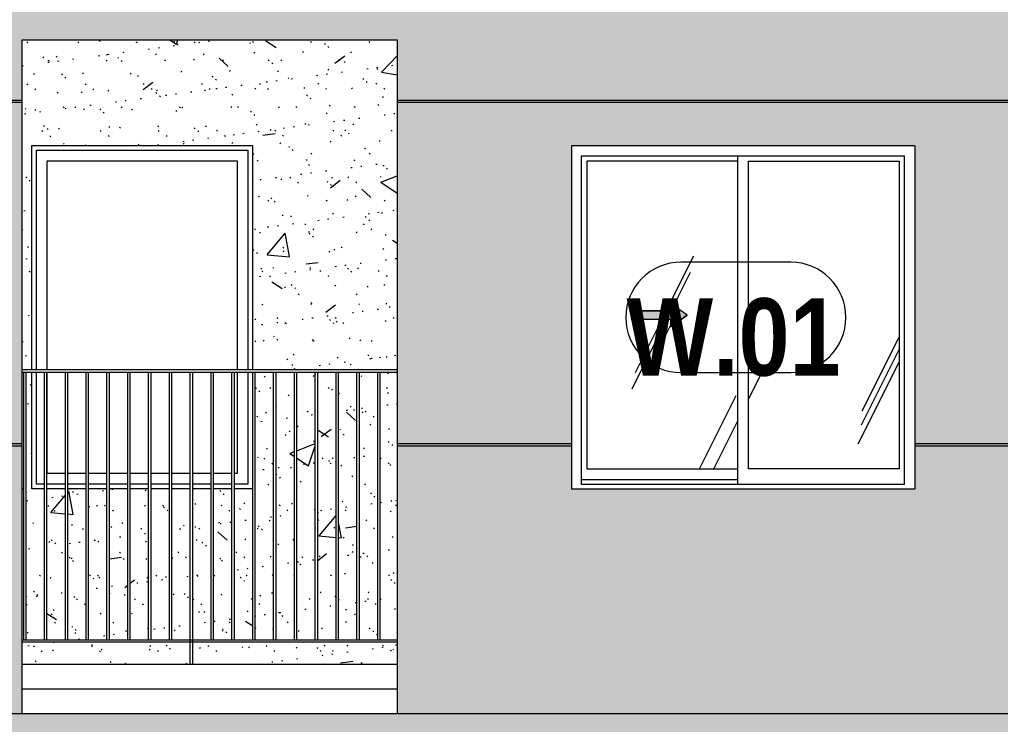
# Model space of a CAD drawing. Header units: millimetres. Extents: x 9199 to 175431, y -4466 to 35300.
# Drawn here: x 17587 to 21587, y 2155 to 5028 of the extents above; entities that cross this region are included whole.
import ezdxf

# ---------------------------------------------------------------- set-up
doc = ezdxf.new("R2010")
doc.units = ezdxf.units.MM
doc.linetypes.add('1 NÉT CALL OUT', pattern=[6, 3, -3])
doc.linetypes.add('Centre', pattern=[31.75, 6.35, -4.7625, 15.875, -4.7625])
for name, color, linetype, lineweight in [('0-1', 7, 'Continuous', 5), ('A-DETL-GENF', 92, 'Continuous', 9), ('A-DETL-GENF-1', 92, '1 NÉT CALL OUT', 9), ('A-FLOR-HRAL', 11, 'Continuous', 9), ('A-FLOR-HRAL-1', 253, 'Continuous', 9), ('A-FLOR-LEVL-2', 51, 'Centre', 9), ('A-GLAZ', 151, 'Continuous', 9), ('A-GLAZ-1', 253, 'Continuous', 9), ('A-GLAZ-2', 7, 'Continuous', 9), ('A-GLAZ-3', 7, '1 NÉT CALL OUT', 9), ('A-GLAZ-IDEN', 152, 'Continuous', 9), ('A-WALL', 113, 'Continuous', 9), ('A-WALL-1', 7, 'Continuous', 9), ('A-WALL-PATT-1', 9, 'Continuous', 9), ('A-WALL-PATT-2', 111, 'Continuous', 5), ('I-WALL-1', 7, 'Continuous', 9), ('S-BEAM-1', 7, 'Continuous', 9)]:
    doc.layers.add(name, color=color, linetype=linetype, lineweight=lineweight)
doc.styles.add('Arial_B_1', font='arialbd.ttf', dxfattribs={"width": 0.85, "height": 315})
pattern_1 = [(63.435, (53179.2, 1304.34), (-0.001, 1524.001), [532.46, -2875.304]), (63.435, (51655.2, 1304.34), (-0.001, 1524.001), [532.46, -2875.304]), (63.435, (53908.74, 1598.8), (-0.001, 1524.001), [532.46, -2875.304]), (63.435, (52384.74, 1598.8), (-0.001, 1524.001), [532.46, -2875.304]), (63.435, (53798.3, 1494.84), (-0.001, 1524.001), [532.46, -2875.304]), (63.435, (52274.3, 1494.84), (-0.001, 1524.001), [532.46, -2875.304]), (63.435, (53685.8, 2090.1), (-0.001, 1524.001), [258.8, -3148.965]), (63.435, (52161.8, 2090.1), (-0.001, 1524.001), [258.8, -3148.965]), (63.435, (53612.15, 1997.95), (-0.001, 1524.001), [532.46, -2875.304]), (63.435, (52088.15, 1997.95), (-0.001, 1524.001), [532.46, -2875.304]), (63.435, (53625.14, 2064.1), (-0.001, 1524.001), [532.46, -2875.304]), (63.435, (52101.14, 2064.1), (-0.001, 1524.001), [532.46, -2875.304]), (63.435, (53010.3, 1773.94), (-0.001, 1524.001), [532.46, -2875.304]), (63.435, (51486.3, 1773.94), (-0.001, 1524.001), [532.46, -2875.304]), (63.435, (53023.3, 1851.9), (-0.001, 1524.001), [532.46, -2875.304]), (63.435, (51499.3, 1851.9), (-0.001, 1524.001), [532.46, -2875.304]), (63.435, (53026.8, 1908.1), (-0.001, 1524.001), [532.46, -2875.304]), (63.435, (51502.8, 1908.1), (-0.001, 1524.001), [532.46, -2875.304])]

# ---------------------------------------------------------------- blocks, each defined once
blk = doc.blocks.new('NCV_TKTC_KET CAU_rvt-1-TKCS_MẶT ĐỨNG HƯỚNG ĐÔNG')
at = {"layer": 'S-BEAM-1'}
blk.add_line((17596.9, 2300), (19126.9, 2300), dxfattribs=at)
blk = doc.blocks.new('M_Fixed - 900 x 1400-553070-TKCS_MẶT ĐỨNG HƯỚNG ĐÔNG')
at = {"layer": 'A-GLAZ-2'}
for p, q in [((25855.9, 3600), (25855.9, 4496)), ((25855.9, 4496), (26717.9, 4496)), ((26717.9, 4496), (26717.9, 3600)), ((25899.9, 3600), (25899.9, 4452)), ((25899.9, 4452), (26673.9, 4452)), ((26673.9, 4452), (26673.9, 3600)), ((25855.9, 3134), (25855.9, 3590)), ((25899.9, 3178), (25899.9, 3590)), ((26673.9, 3590), (26673.9, 3178)), ((26717.9, 3590), (26717.9, 3134)), ((25973.3, 3178), (25899.9, 3178)), ((26058.3, 3178), (25983.3, 3178)), ((26143.2, 3178), (26068.3, 3178)), ((26228.2, 3178), (26153.2, 3178)), ((26313.1, 3178), (26238.2, 3178)), ((26398, 3178), (26323.1, 3178)), ((26483, 3178), (26408, 3178)), ((26567.9, 3178), (26493, 3178)), ((26652.9, 3178), (26577.9, 3178)), ((26673.9, 3178), (26662.9, 3178)), ((25888.4, 3134), (25855.9, 3134)), ((25973.3, 3134), (25898.4, 3134)), ((26058.3, 3134), (25983.3, 3134)), ((26143.2, 3134), (26068.3, 3134)), ((26228.2, 3134), (26153.2, 3134)), ((26313.1, 3134), (26238.2, 3134)), ((26398, 3134), (26323.1, 3134)), ((26483, 3134), (26408, 3134)), ((26567.9, 3134), (26493, 3134)), ((26652.9, 3134), (26577.9, 3134)), ((26717.9, 3134), (26662.9, 3134))]:
    blk.add_line(p, q, dxfattribs=at)
blk = doc.blocks.new('Railing - 10mm-457212-TKCS_MẶT ĐỨNG HƯỚNG ĐÔNG')
at = {"layer": 'A-FLOR-HRAL-1'}
for p, q in [((51816.4, 2500), (51816.4, 3590)), ((51826.4, 2500), (51826.4, 3590))]:
    blk.add_line(p, q, dxfattribs=at)
blk = doc.blocks.new('Railing - 50 x 10mm-850639-TKCS_MẶT ĐỨNG HƯỚNG ĐÔNG')
at = {"layer": 'A-FLOR-HRAL-1'}
for p, q in [((52580.9, 3590), (52590.9, 3590)), ((52580.9, 2400), (52580.9, 3590)), ((52590.9, 2400), (52590.9, 3590))]:
    blk.add_line(p, q, dxfattribs=at)
blk = doc.blocks.new('Railing - Railing-852320-TKCS_MẶT ĐỨNG HƯỚNG ĐÔNG')
at = {"layer": 'A-FLOR-HRAL-1'}
for p, q in [((17596.9, 2500), (19126.9, 2500)), ((19126.9, 2490), (17596.9, 2490))]:
    blk.add_line(p, q, dxfattribs=at)
at = {"extrusion": (0, 0, -1), "zscale": -1}
for name, p in [('Railing - 10mm-457212-TKCS_MẶT ĐỨNG HƯỚNG ĐÔNG', (-69429.9, 0)), ('Railing - 10mm-457212-TKCS_MẶT ĐỨNG HƯỚNG ĐÔNG', (-69514.8, 0)), ('Railing - 10mm-457212-TKCS_MẶT ĐỨNG HƯỚNG ĐÔNG', (-69599.8, 0)), ('Railing - 10mm-457212-TKCS_MẶT ĐỨNG HƯỚNG ĐÔNG', (-69684.7, 0)), ('Railing - 10mm-457212-TKCS_MẶT ĐỨNG HƯỚNG ĐÔNG', (-69769.7, 0)), ('Railing - 10mm-457212-TKCS_MẶT ĐỨNG HƯỚNG ĐÔNG', (-69854.6, 0)), ('Railing - 10mm-457212-TKCS_MẶT ĐỨNG HƯỚNG ĐÔNG', (-69939.5, 0)), ('Railing - 10mm-457212-TKCS_MẶT ĐỨNG HƯỚNG ĐÔNG', (-70024.5, 0)), ('Railing - 50 x 10mm-850639-TKCS_MẶT ĐỨNG HƯỚNG ĐÔNG', (-70873.9, 0)), ('Railing - 10mm-457212-TKCS_MẶT ĐỨNG HƯỚNG ĐÔNG', (-70194.4, 0)), ('Railing - 10mm-457212-TKCS_MẶT ĐỨNG HƯỚNG ĐÔNG', (-70279.3, 0)), ('Railing - 10mm-457212-TKCS_MẶT ĐỨNG HƯỚNG ĐÔNG', (-70364.2, 0)), ('Railing - 10mm-457212-TKCS_MẶT ĐỨNG HƯỚNG ĐÔNG', (-70449.2, 0)), ('Railing - 10mm-457212-TKCS_MẶT ĐỨNG HƯỚNG ĐÔNG', (-70534.1, 0)), ('Railing - 10mm-457212-TKCS_MẶT ĐỨNG HƯỚNG ĐÔNG', (-70619.1, 0)), ('Railing - 10mm-457212-TKCS_MẶT ĐỨNG HƯỚNG ĐÔNG', (-70704, 0)), ('Railing - 10mm-457212-TKCS_MẶT ĐỨNG HƯỚNG ĐÔNG', (-70788.9, 0)), ('Railing - 10mm-457212-TKCS_MẶT ĐỨNG HƯỚNG ĐÔNG', (-70873.9, 0))]:
    blk.add_blockref(name, p, dxfattribs=at)
blk = doc.blocks.new('Top Rail Type - Top Rail_Internal_-852321-TKCS_MẶT ĐỨNG HƯỚNG ĐÔNG')
at = {"layer": 'A-FLOR-HRAL-1'}
for p, q in [((19126.9, 3600), (17596.9, 3600)), ((19126.9, 3590), (17596.9, 3590))]:
    blk.add_line(p, q, dxfattribs=at)
blk = doc.blocks.new('NCV_TKTC_TANG 1_rvt-1-TKCS_MẶT ĐỨNG HƯỚNG ĐÔNG')
at = {"layer": 'A-WALL-PATT-1'}
h = blk.add_hatch(dxfattribs=at)
h.set_pattern_fill('FP_2', color=256, style=0, pattern_type=2)
h.set_pattern_definition([(50, (51388.9, 1200), (1093.104, -95.634), [114.3, -1257.3]), (355, (51388.9, 1200), (-211.457, 1146.34), [91.44, -1005.84]), (100.451, (51480, 1192), (881.656, 1050.7), [97.14, -1068.54]), (46.184, (51389, 1504.8), (1626.475, -252.257), [171.45, -1885.95]), (96.636, (51524.5, 1483.8), (1424.416, 1484.565), [145.71, -1602.81]), (351.184, (51389, 1504.8), (1424.43, 1484.55), [137.16, -1508.76]), (21, (51541.3, 1428.6), (909.686, -613.59), [114.3, -1257.3]), (326, (51541.3, 1428.6), (370.812, 1105.13), [91.44, -1005.84]), (71.451, (51617.1, 1377.5), (1280.503, 491.528), [97.14, -1068.54]), (37.5, (51388.93, 1200), (18.5313, 507.3303), [50.292, -943.356, 50.292, -970.788, -1009.65]), (37.5, (51388.93, 1200), (18.5313, 507.3303), [-2014.728, 50.292, -959.358]), (7.5, (51388.93, 1200), (400.918, 601.084), [50.292, -531.876, 50.292, -920.496, -384.81]), (7.5, (51388.93, 1200), (400.918, 601.084), [-1552.956, 50.292, -334.518]), (327.5, (51049.1, 1200), (813.545, -34.3737), [50.292, -330.708, 50.292, -1138.428, -1577.34]), (327.5, (51049.1, 1200), (813.545, -34.3737), [-1569.72, 50.292, -1527.048]), (317.5, (50896.7, 1200), (888.775, 152.56), [50.292, -445.008, 50.292, -739.14, -1120.14]), (317.5, (50896.7, 1200), (888.775, 152.56), [-1284.732, 50.292, -1069.848])])
h.paths.add_polyline_path([(17760.3, 2400), (18283, 2400), (18283, 2490), (17596.9, 2490), (17596.9, 2400), (17604.3, 2400)])
h.paths.add_polyline_path([(19126.9, 2400), (19126.9, 2490), (18293, 2490), (18293, 2400), (19087.9, 2400)])
h.paths.add_polyline_path([(18208, 2500), (18283, 2500), (18283, 3115), (18208, 3115), (18208, 2737.1)])
h.paths.add_polyline_path([(18293, 2500), (18367.9, 2500), (18367.9, 3115), (18293, 3115), (18293, 2737.1)])
h.paths.add_polyline_path([(18198, 2500), (18198, 3115), (18123.1, 3115), (18123.1, 2500)])
h.paths.add_polyline_path([(18113.1, 2500), (18113.1, 3115), (18038.2, 3115), (18038.2, 2500)])
h.paths.add_polyline_path([(17797.3, 2500), (17858.3, 2500), (17858.3, 3115), (17783.3, 3115), (17783.3, 2500)])
h.paths.add_polyline_path([(17868.3, 2500), (17943.2, 2500), (17943.2, 3115), (17868.3, 3115), (17868.3, 2737.1)])
h.paths.add_polyline_path([(17603.5, 2500), (17603.5, 3590), (17596.9, 3590), (17596.9, 2500), (17601.7, 2500)])
h.paths.add_polyline_path([(19126.9, 2500), (19126.9, 3590), (19057.4, 3590), (19057.4, 2500), (19061.8, 2500)])
h.paths.add_polyline_path([(18962.5, 2500), (18962.5, 3590), (18887.6, 3590), (18887.6, 2500), (18956.4, 2500)])
h.paths.add_polyline_path([(18972.5, 2500), (19047.4, 2500), (19047.4, 3590), (18972.5, 3590), (18972.5, 2737.1)])
h.paths.add_polyline_path([(17773.3, 2500), (17773.3, 3115), (17698.4, 3115), (17698.4, 2500)])
h.paths.add_polyline_path([(17688.4, 2500), (17688.4, 3115), (17636.9, 3115), (17636.9, 3590), (17613.5, 3590), (17613.5, 2500)])
h.paths.add_polyline_path([(18377.9, 2500), (18452.9, 2500), (18452.9, 3115), (18377.9, 3115), (18377.9, 2737.1)])
h.paths.add_polyline_path([(18462.9, 2500), (18537.8, 2500), (18536.9, 3115), (18462.9, 3115), (18462.9, 2737.1)])
h.paths.add_polyline_path([(18547.8, 2500), (18622.7, 2500), (18622.7, 3590), (18547.8, 3590), (18547.8, 2737.1)])
h.paths.add_polyline_path([(18632.7, 2500), (18707.7, 2500), (18707.7, 3590), (18632.7, 3590), (18632.7, 2737.1)])
h.paths.add_polyline_path([(18792.6, 2500), (18792.6, 3590), (18717.7, 3590), (18717.7, 2500)])
h.paths.add_polyline_path([(18802.6, 2500), (18877.6, 2500), (18877.6, 3590), (18802.6, 3590), (18802.6, 2725.5)])
h.paths.add_polyline_path([(17953.2, 2500), (18028.2, 2500), (18028.2, 3115), (17953.2, 3115), (17953.2, 2577.6)])
h.paths.add_polyline_path([(17636.9, 3600), (17636.9, 4515), (18536.9, 4515), (18536.9, 3600), (19126.9, 3600), (19126.9, 4945.8), (17596.9, 4945.8), (17596.9, 3600), (17616.9, 3600)])
h = blk.add_hatch(dxfattribs=at)
h.set_pattern_fill('FP_3', color=256, style=0, pattern_type=2)
h.set_pattern_definition([(37.5, (51388.93, 1200), (-4.79953, 146.8239), [5.029, -110.795, 5.029, -124.511, -123.825]), (37.5, (51388.93, 1200), (-4.79953, 146.8239), [-245.364, 5.029, -118.796]), (7.5, (51388.93, 1200), (134.8574, 215.0472), [5.029, -57.455, 5.029, -99.365, -40.005]), (7.5, (51388.93, 1200), (134.8574, 215.0472), [-166.878, 5.029, -34.976]), (327.5, (51295.21, 1200), (237.29776, 0.4316), [5.029, -33.071, 5.029, -132.131, -179.07]), (327.5, (51295.21, 1200), (237.29776, 0.4316), [-175.26, 5.029, -174.041]), (317.5, (51295.2, 1200), (229.067, 66.8792), [5.029, -14.021, 5.029, -84.887, -102.87]), (317.5, (51295.2, 1200), (229.067, 66.8792), [-108.966, 5.029, -97.841])])
h.paths.add_polyline_path([(17760.3, 2400), (18283, 2400), (18283, 2490), (17596.9, 2490), (17596.9, 2400), (17604.3, 2400)])
h.paths.add_polyline_path([(19126.9, 2400), (19126.9, 2490), (18293, 2490), (18293, 2400), (19087.9, 2400)])
h.paths.add_polyline_path([(18208, 2500), (18283, 2500), (18283, 3115), (18208, 3115), (18208, 2737.1)])
h.paths.add_polyline_path([(18293, 2500), (18367.9, 2500), (18367.9, 3115), (18293, 3115), (18293, 2737.1)])
h.paths.add_polyline_path([(18198, 2500), (18198, 3115), (18123.1, 3115), (18123.1, 2500)])
h.paths.add_polyline_path([(18113.1, 2500), (18113.1, 3115), (18038.2, 3115), (18038.2, 2500)])
h.paths.add_polyline_path([(17797.3, 2500), (17858.3, 2500), (17858.3, 3115), (17783.3, 3115), (17783.3, 2500)])
h.paths.add_polyline_path([(17868.3, 2500), (17943.2, 2500), (17943.2, 3115), (17868.3, 3115), (17868.3, 2737.1)])
h.paths.add_polyline_path([(17603.5, 2500), (17603.5, 3590), (17596.9, 3590), (17596.9, 2500), (17601.7, 2500)])
h.paths.add_polyline_path([(19126.9, 2500), (19126.9, 3590), (19057.4, 3590), (19057.4, 2500), (19061.8, 2500)])
h.paths.add_polyline_path([(18962.5, 2500), (18962.5, 3590), (18887.6, 3590), (18887.6, 2500), (18956.4, 2500)])
h.paths.add_polyline_path([(18972.5, 2500), (19047.4, 2500), (19047.4, 3590), (18972.5, 3590), (18972.5, 2737.1)])
h.paths.add_polyline_path([(17773.3, 2500), (17773.3, 3115), (17698.4, 3115), (17698.4, 2500)])
h.paths.add_polyline_path([(17688.4, 2500), (17688.4, 3115), (17636.9, 3115), (17636.9, 3590), (17613.5, 3590), (17613.5, 2500)])
h.paths.add_polyline_path([(18377.9, 2500), (18452.9, 2500), (18452.9, 3115), (18377.9, 3115), (18377.9, 2737.1)])
h.paths.add_polyline_path([(18462.9, 2500), (18537.8, 2500), (18536.9, 3115), (18462.9, 3115), (18462.9, 2737.1)])
h.paths.add_polyline_path([(18547.8, 2500), (18622.7, 2500), (18622.7, 3590), (18547.8, 3590), (18547.8, 2737.1)])
h.paths.add_polyline_path([(18632.7, 2500), (18707.7, 2500), (18707.7, 3590), (18632.7, 3590), (18632.7, 2737.1)])
h.paths.add_polyline_path([(18792.6, 2500), (18792.6, 3590), (18717.7, 3590), (18717.7, 2500)])
h.paths.add_polyline_path([(18802.6, 2500), (18877.6, 2500), (18877.6, 3590), (18802.6, 3590), (18802.6, 2725.5)])
h.paths.add_polyline_path([(17953.2, 2500), (18028.2, 2500), (18028.2, 3115), (17953.2, 3115), (17953.2, 2577.6)])
h.paths.add_polyline_path([(17636.9, 3600), (17636.9, 4515), (18536.9, 4515), (18536.9, 3600), (19126.9, 3600), (19126.9, 4945.8), (17596.9, 4945.8), (17596.9, 3600), (17616.9, 3600)])
at = {"layer": 'A-WALL-1'}
blk.add_line((19126.9, 2400), (17596.9, 2400), dxfattribs=at)
at = {"layer": 'I-WALL-1'}
for p, q in [((17636.9, 3600), (17636.9, 4515)), ((17636.9, 4515), (18536.9, 4515)), ((18536.9, 4515), (18536.9, 3600)), ((17636.9, 3115), (17636.9, 3590)), ((18536.9, 3590), (18536.9, 3115)), ((17688.4, 3115), (17636.9, 3115)), ((17773.3, 3115), (17698.4, 3115)), ((17858.3, 3115), (17783.3, 3115)), ((17943.2, 3115), (17868.3, 3115)), ((18028.2, 3115), (17953.2, 3115)), ((18113.1, 3115), (18038.2, 3115)), ((18198, 3115), (18123.1, 3115)), ((18283, 3115), (18208, 3115)), ((18367.9, 3115), (18293, 3115)), ((18452.9, 3115), (18377.9, 3115)), ((18536.9, 3115), (18462.9, 3115))]:
    blk.add_line(p, q, dxfattribs=at)
at = {"layer": 'A-FLOR-HRAL-1'}
for name in ['Top Rail Type - Top Rail_Internal_-852321-TKCS_MẶT ĐỨNG HƯỚNG ĐÔNG', 'Railing - Railing-852320-TKCS_MẶT ĐỨNG HƯỚNG ĐÔNG']:
    blk.add_blockref(name, (0, 0), dxfattribs=at)
at = {"layer": 'A-GLAZ-1'}
blk.add_blockref('M_Fixed - 900 x 1400-553070-TKCS_MẶT ĐỨNG HƯỚNG ĐÔNG', (-8200, 0), dxfattribs=at)
blk = doc.blocks.new('1_FAMILY RVT - W01-WxH 1400x1400xmm-389822-TKCS_MẶT ĐỨNG HƯỚNG ĐÔNG')
at = {"layer": 'A-DETL-GENF-1'}
blk.add_hatch(color=256, dxfattribs=at).paths.add_polyline_path([(20241.9, 3776.5), (20309.6, 3823.9), (20241.9, 3871.4), (20241.9, 3840.9), (20106.4, 3840.9), (20106.4, 3807), (20241.9, 3807)])
at = {"layer": 'A-GLAZ'}
h = blk.add_hatch(dxfattribs=at)
h.set_pattern_fill('FP_1', color=256, style=0, pattern_type=2)
h.set_pattern_definition(pattern_1)
h.paths.add_polyline_path([(20515.1, 3197), (20515.1, 4450.9), (19900.9, 4450.9), (19900.9, 3197), (20442.7, 3197)])
h.paths.add_polyline_path([(20241.9, 3776.5), (20241.9, 3807), (20106.4, 3807), (20106.4, 3840.9), (20241.9, 3840.9), (20241.9, 3871.4), (20309.6, 3823.9), (20285.4, 3807)])
h = blk.add_hatch(dxfattribs=at)
h.set_pattern_fill('FP_1', color=256, style=0, pattern_type=2)
h.set_pattern_definition(pattern_1)
h.paths.add_polyline_path([(21173.9, 3197), (21173.9, 4450.9), (20559.6, 4450.9), (20559.6, 3197)])
at = {"layer": 'A-DETL-GENF'}
for p, q in [((20106.4, 3840.9), (20106.4, 3807)), ((20106.4, 3840.9), (20241.9, 3840.9)), ((20241.9, 3840.9), (20106.4, 3840.9)), ((20106.4, 3840.9), (20106.4, 3807)), ((20241.9, 3871.4), (20241.9, 3840.9)), ((20309.6, 3823.9), (20241.9, 3871.4)), ((20309.6, 3823.9), (20241.9, 3871.4)), ((20241.9, 3871.4), (20241.9, 3840.9)), ((20106.4, 3807), (20241.9, 3807)), ((20106.4, 3807), (20241.9, 3807)), ((20309.6, 3823.9), (20241.9, 3776.5)), ((20241.9, 3776.5), (20309.6, 3823.9)), ((20241.9, 3807), (20241.9, 3776.5)), ((20241.9, 3807), (20241.9, 3776.5))]:
    blk.add_line(p, q, dxfattribs=at)
at = {"layer": 'A-GLAZ'}
for p, q in [((21237.4, 4514.4), (19837.4, 4514.4)), ((19837.4, 4514.4), (19837.4, 3114.4)), ((21237.4, 4514.4), (21237.4, 3114.4)), ((19878.3, 4473.5), (21196.4, 4473.5)), ((19878.3, 3133.5), (19878.3, 4473.5)), ((19900.9, 4450.9), (19900.9, 3197)), ((20515.1, 4450.9), (19900.9, 4450.9)), ((20515.1, 4473.5), (20515.1, 3133.5)), ((20559.6, 3197), (20559.6, 4450.9)), ((20559.6, 4450.9), (21173.9, 4450.9)), ((21173.9, 4450.9), (21173.9, 3197)), ((21196.4, 3133.5), (21196.4, 4473.5)), ((19900.9, 3197), (20515.1, 3197)), ((21173.9, 3197), (20559.6, 3197)), ((20515.1, 3152.5), (19878.3, 3152.5)), ((20515.1, 3152.5), (19878.3, 3152.5)), ((21196.4, 3133.5), (19878.3, 3133.5)), ((21237.4, 3114.4), (19837.4, 3114.4))]:
    blk.add_line(p, q, dxfattribs=at)
blk = doc.blocks.new('NBS_CLDPhysicalSecuritySystems_MtlMeshPnlFncngSym_CLDModsecSecurusS3_InfillPanel - NBS_CLDPhysicalSecuritySystems_MtlMeshPnlFncngSym_CLDModsecSecurusS2_InfillPanel-2369324-TKCS_MẶT ĐỨNG HƯỚNG ĐÔNG')
at = {"layer": 'A-FLOR-HRAL'}
h = blk.add_hatch(dxfattribs=at)
h.set_pattern_fill('FP_6', color=256, style=0, pattern_type=2)
h.set_pattern_definition([(0, (20156.337, 850), (0, 13), []), (90, (20156.34, 850), (-76, 5e-15), [])])
h.paths.add_polyline_path([(16356.3, 971), (16902.3, 971), (16902.3, 2850), (16356.3, 2850), (16356.3, 1114.1)])
h.paths.add_polyline_path([(16942.3, 971), (17226.9, 971), (17226.9, 1490), (17230.9, 1490), (17230.8, 1500), (17226.9, 1500), (17226.9, 2850), (16942.3, 2850), (16942.3, 978.8)])
h.paths.add_polyline_path([(18590.9, 1034.3), (18902.3, 1034.3), (18902.3, 1064.8), (18561.5, 1064.8), (18561.5, 1034.3)])
h.paths.add_polyline_path([(18511.5, 1034.3), (18511.5, 1064.8), (17942.3, 1064.8), (17942.3, 1034.3), (18326.3, 1034.3)])
h.paths.add_polyline_path([(18942.3, 1034.3), (19461.1, 1034.3), (19461.1, 1064.8), (18942.3, 1064.8)])
h.paths.add_polyline_path([(19511.1, 1034.3), (19902.3, 1034.3), (19902.3, 1064.8), (19511.1, 1064.8)])
h.paths.add_polyline_path([(19942.3, 1034.3), (20156.3, 1034.3), (20156.3, 1064.8), (19942.3, 1064.8)])
h.paths.add_polyline_path([(17636.9, 1034.3), (17902.3, 1034.3), (17902.3, 1064.8), (17636.9, 1064.8)])
h.paths.add_polyline_path([(19902.3, 1134.3), (19902.3, 1164.8), (19511.1, 1164.8), (19511.1, 1134.3), (19649.1, 1134.3)])
h.paths.add_polyline_path([(17902.3, 1134.3), (17902.3, 1164.8), (17636.9, 1164.8), (17636.9, 1134.3), (17797.3, 1134.3)])
h.paths.add_polyline_path([(18902.3, 1134.3), (18902.3, 1164.8), (18561.5, 1164.8), (18561.5, 1134.3), (18855.4, 1134.3)])
h.paths.add_polyline_path([(17942.3, 1134.3), (18511.5, 1134.3), (18511.5, 1164.8), (17942.3, 1164.8)])
h.paths.add_polyline_path([(19384.5, 1134.3), (19461.1, 1134.3), (19461.1, 1164.8), (18942.3, 1164.8), (18942.3, 1134.3)])
h.paths.add_polyline_path([(20156.3, 1134.3), (20156.3, 1164.8), (19942.3, 1164.8), (19942.3, 1134.3)])
h.paths.add_polyline_path([(18942.3, 1234.3), (19461.1, 1234.3), (19461.1, 1264.8), (18942.3, 1264.8)])
h.paths.add_polyline_path([(18902.3, 1234.3), (18902.3, 1264.8), (18561.5, 1264.8), (18561.5, 1234.3), (18855.4, 1234.3)])
h.paths.add_polyline_path([(18326.3, 1234.3), (18511.5, 1234.3), (18511.5, 1264.8), (17942.3, 1264.8), (17942.3, 1234.3)])
h.paths.add_polyline_path([(19649.1, 1234.3), (19902.3, 1234.3), (19902.3, 1264.8), (19511.1, 1264.8), (19511.1, 1234.3)])
h.paths.add_polyline_path([(19942.3, 1234.3), (20156.3, 1234.3), (20156.3, 1264.8), (19942.3, 1264.8)])
h.paths.add_polyline_path([(17636.9, 1234.3), (17902.3, 1234.3), (17902.3, 1264.8), (17636.9, 1264.8)])
h.paths.add_polyline_path([(19384.5, 1334.3), (19461.1, 1334.3), (19461.1, 1364.8), (18942.3, 1364.8), (18942.3, 1334.3)])
h.paths.add_polyline_path([(18511.5, 1334.3), (18511.5, 1364.8), (17942.3, 1364.8), (17942.3, 1334.3), (18326.3, 1334.3)])
h.paths.add_polyline_path([(17797.3, 1334.3), (17902.3, 1334.3), (17902.3, 1364.8), (17636.9, 1364.8), (17636.9, 1334.3)])
h.paths.add_polyline_path([(19511.1, 1334.3), (19902.3, 1334.3), (19902.3, 1364.8), (19511.1, 1364.8)])
h.paths.add_polyline_path([(18561.5, 1334.3), (18902.3, 1334.3), (18902.3, 1364.8), (18561.5, 1364.8)])
h.paths.add_polyline_path([(19942.3, 1334.3), (20156.3, 1334.3), (20156.3, 1364.8), (19942.3, 1364.8)])
h.paths.add_polyline_path([(18511.5, 1434.3), (18511.5, 1500), (17942.3, 1500), (17942.3, 1434.3), (18326.3, 1434.3)])
h.paths.add_polyline_path([(18561.5, 1434.3), (18902.3, 1434.3), (18902.3, 1500), (18561.5, 1500)])
h.paths.add_polyline_path([(17636.9, 1434.3), (17902.3, 1434.3), (17902.3, 1500), (17636.9, 1500), (17636.9, 1490)])
h.paths.add_polyline_path([(19511.1, 1434.3), (19902.3, 1434.3), (19902.3, 1500), (19511.1, 1500)])
h.paths.add_polyline_path([(19384.5, 1434.3), (19461.1, 1434.3), (19461.1, 1500), (18942.3, 1500), (18942.3, 1434.3)])
h.paths.add_polyline_path([(20156.3, 1434.3), (20156.3, 1500), (19942.3, 1500), (19942.3, 1434.3)])
h.paths.add_polyline_path([(19511.1, 1500), (19511.1, 1550), (19461.1, 1550), (19461.1, 1500)])
h.paths.add_polyline_path([(18561.5, 1500), (18561.5, 1550), (18511.5, 1550), (18511.5, 1500)])
for p, q in [((16902.5, 2850), (16356.3, 2850)), ((16902.3, 2850), (16902.3, 971)), ((16906.3, 2850), (16902.3, 2850)), ((16938.3, 2850), (16906.3, 2850)), ((16942.3, 2850), (16938.3, 2850)), ((17226.9, 2850), (16942.2, 2850)), ((16942.3, 971), (16942.3, 2850)), ((17902.3, 1500), (17902.3, 1434.3)), ((17942.3, 1434.3), (17942.3, 1500)), ((18902.3, 1500), (18902.3, 1434.3)), ((18942.3, 1434.3), (18942.3, 1500)), ((19902.3, 1500), (19902.3, 1434.3)), ((19942.3, 1434.3), (19942.3, 1500)), ((20156.3, 1434.3), (20156.3, 1500)), ((17902.3, 1365), (17902.3, 1334.3)), ((17942.3, 1334.3), (17942.3, 1365)), ((18902.3, 1365), (18902.3, 1334.3)), ((18942.3, 1334.3), (18942.3, 1365)), ((19902.3, 1365), (19902.3, 1334.3)), ((19942.3, 1334.3), (19942.3, 1365)), ((20156.3, 1334.3), (20156.3, 1365)), ((17902.3, 1265), (17902.3, 1234.3)), ((17942.3, 1234.3), (17942.3, 1265)), ((18902.3, 1265), (18902.3, 1234.3)), ((18942.3, 1234.3), (18942.3, 1265)), ((19902.3, 1265), (19902.3, 1234.3)), ((19942.3, 1234.3), (19942.3, 1265)), ((20156.3, 1234.3), (20156.3, 1265)), ((17902.3, 1165), (17902.3, 1134.3)), ((17942.3, 1134.3), (17942.3, 1165)), ((18902.3, 1165), (18902.3, 1134.3)), ((18942.3, 1134.3), (18942.3, 1165)), ((19902.3, 1165), (19902.3, 1134.3)), ((19942.3, 1134.3), (19942.3, 1165)), ((20156.3, 1134.3), (20156.3, 1165)), ((17902.3, 1065), (17902.3, 1034.3)), ((17942.3, 1034.3), (17942.3, 1065)), ((18902.3, 1065), (18902.3, 1034.3)), ((18942.3, 1034.3), (18942.3, 1065)), ((19902.3, 1065), (19902.3, 1034.3)), ((19942.3, 1034.3), (19942.3, 1065)), ((20156.3, 1034.3), (20156.3, 1065)), ((17226.9, 971), (16356.3, 971)), ((16906.3, 971), (16902.5, 971)), ((16938.3, 971), (16906.3, 971)), ((16942.2, 971), (16938.3, 971)), ((20156.3, 965), (20156.3, 934.3)), ((16356.3, 930), (17226.9, 930))]:
    blk.add_line(p, q, dxfattribs=at)
blk = doc.blocks.new('SSA-WINDOW TAG - 10-2062020-TKCS_MẶT ĐỨNG HƯỚNG ĐÔNG')
at = {"layer": 'A-GLAZ-IDEN'}
for p, q in [((75129.8, 10839.4), (74682.2, 10839.4)), ((74682.2, 10389.4), (75129.8, 10389.4))]:
    blk.add_line(p, q, dxfattribs=at)
for centre, start, end in [((74682.2, 10614.4), 90, 270), ((75129.8, 10614.4), 270, 90)]:
    blk.add_arc(centre, 225, start, end, dxfattribs=at)

msp = doc.modelspace()

# ---------------------------------------------------------------- hatches: boundary and pattern name
at = {"layer": 'A-WALL-PATT-2'}
h = msp.add_hatch(color=256, dxfattribs=at)
h.paths.add_polyline_path([(17268.2, 2200), (17596.9, 2200), (17596.9, 3290), (17236.9, 3290), (17236.9, 2200)])
h.paths.add_polyline_path([(17596.9, 3300), (17596.9, 4690), (17236.9, 4690), (17236.9, 3300), (17268.2, 3300)])
h.paths.add_polyline_path([(17236.9, 4700), (17596.9, 4700), (17596.9, 4945.8), (17586.9, 4945.8), (17586.9, 5550), (17236.9, 5550)])
for points in [[(19126.9, 4945.8), (19136.9, 4945.8), (19136.9, 5550), (17586.9, 5550), (17586.9, 4945.8), (18326.3, 4945.8)], [(17268.2, 4690), (17596.9, 4690), (17596.9, 4700), (17236.9, 4700), (17236.9, 4690)], [(21500.9, 4690), (22237.4, 4690), (22237.4, 4700), (19126.9, 4700), (19126.9, 4690), (21237.4, 4690)], [(17268.2, 3290), (17596.9, 3290), (17596.9, 3300), (17236.9, 3300), (17236.9, 3290)], [(19126.9, 3290), (19837.4, 3290), (19837.4, 3300), (19126.9, 3300)], [(21237.4, 3290), (22237.4, 3290), (22237.4, 3300), (21237.4, 3300)]]:
    msp.add_hatch(color=256, dxfattribs=at).paths.add_polyline_path(points)
h = msp.add_hatch(color=256, dxfattribs=at)
h.paths.add_polyline_path([(19126.9, 2200), (22237.4, 2200), (22237.4, 3290), (21237.4, 3290), (21237.4, 3114.4), (19837.4, 3114.4), (19837.4, 3290), (19126.9, 3290), (19126.9, 2737.1)])
h.paths.add_polyline_path([(19384.5, 3300), (19837.4, 3300), (19837.4, 4514.4), (21237.4, 4514.4), (21237.4, 3300), (22237.4, 3300), (22237.4, 4690), (19126.9, 4690), (19126.9, 3300)])
h.paths.add_polyline_path([(19384.5, 4700), (22237.4, 4700), (22237.4, 5550), (19136.9, 5550), (19136.9, 4945.8), (19126.9, 4945.8), (19126.9, 4700)])
h = msp.add_hatch(color=256, dxfattribs=at)
h.paths.add_polyline_path([(17236.9, 610), (17586.9, 610), (17586.9, 1490), (17236.9, 1490), (17236.9, 843.6)])
h.paths.add_polyline_path([(25711.9, 610), (25711.9, 1490), (25361.9, 1490), (25361.9, 610), (25365.9, 610)])
h.paths.add_polyline_path([(21385.3, 610), (21585.3, 610), (21585.3, 1490), (21385.3, 1490), (21385.3, 1114.1)])
h.paths.add_polyline_path([(21385.3, 1500), (21585.3, 1500), (21585.3, 1550), (25361.9, 1550), (25361.9, 1500), (25711.9, 1500), (25711.9, 2200), (17236.9, 2200), (17236.9, 1500), (17586.9, 1500), (17586.9, 1550), (21385.3, 1550)])

# ---------------------------------------------------------------- linework, layer by layer
at = {"layer": 'A-FLOR-LEVL-2'}
msp.add_line((9199.1, 2200), (84597.8, 2200), dxfattribs=at)
at = {"layer": 'A-WALL'}
for p, q in [((17596.9, 2200), (17596.9, 4945.8)), ((17596.9, 4945.8), (19126.9, 4945.8)), ((19126.9, 4945.8), (19126.9, 2200)), ((17226.9, 4700), (17596.9, 4700)), ((17596.9, 4690), (17226.9, 4690)), ((19126.9, 4700), (22436.9, 4700)), ((22436.9, 4690), (19126.9, 4690)), ((17226.9, 3300), (17596.9, 3300)), ((17596.9, 3290), (17226.9, 3290)), ((19126.9, 3300), (19837.4, 3300)), ((19837.4, 3290), (19126.9, 3290)), ((21237.4, 3300), (22436.9, 3300)), ((22436.9, 3290), (21237.4, 3290)), ((17226.9, 2200), (25711.9, 2200))]:
    msp.add_line(p, q, dxfattribs=at)

# ---------------------------------------------------------------- block references
at = {"layer": '0-1'}
for name in ['NCV_TKTC_KET CAU_rvt-1-TKCS_MẶT ĐỨNG HƯỚNG ĐÔNG', 'NCV_TKTC_TANG 1_rvt-1-TKCS_MẶT ĐỨNG HƯỚNG ĐÔNG']:
    msp.add_blockref(name, (0, 0), dxfattribs=at)
at = {"layer": 'A-FLOR-HRAL'}
msp.add_blockref('NBS_CLDPhysicalSecuritySystems_MtlMeshPnlFncngSym_CLDModsecSecurusS3_InfillPanel - NBS_CLDPhysicalSecuritySystems_MtlMeshPnlFncngSym_CLDModsecSecurusS2_InfillPanel-2369324-TKCS_MẶT ĐỨNG HƯỚNG ĐÔNG', (0, 0), dxfattribs=at)
at = {"layer": 'A-GLAZ-3'}
msp.add_blockref('1_FAMILY RVT - W01-WxH 1400x1400xmm-389822-TKCS_MẶT ĐỨNG HƯỚNG ĐÔNG', (0, 0), dxfattribs=at)
at = {"layer": 'A-GLAZ-IDEN'}
msp.add_blockref('SSA-WINDOW TAG - 10-2062020-TKCS_MẶT ĐỨNG HƯỚNG ĐÔNG', (-54397.9, -6800), dxfattribs=at)

# ---------------------------------------------------------------- texts
at = {"layer": 'A-GLAZ-IDEN', "insert": (20498.7, 3732.5), "char_height": 315, "width": 902.7, "attachment_point": 5, "line_spacing_factor": 0.936439, "style": 'Arial_B_1'}
msp.add_mtext('\\pt6.3756,12.7512,19.12365,25.49925,31.87485,38.25045,44.62605,50.9985,57.3741,63.7497,70.1253,76.5009,82.8765,89.24895,95.62455,102.00015,108.37575,114.75135,121.1238,127.4994,133.875,140.2506,146.6262,152.99865,159.37425,165.74985,172.12545,178.50105,184.8735,191.2491,197.6247,204.0003;W.01', dxfattribs=at)

doc.saveas('drawing.dxf')
